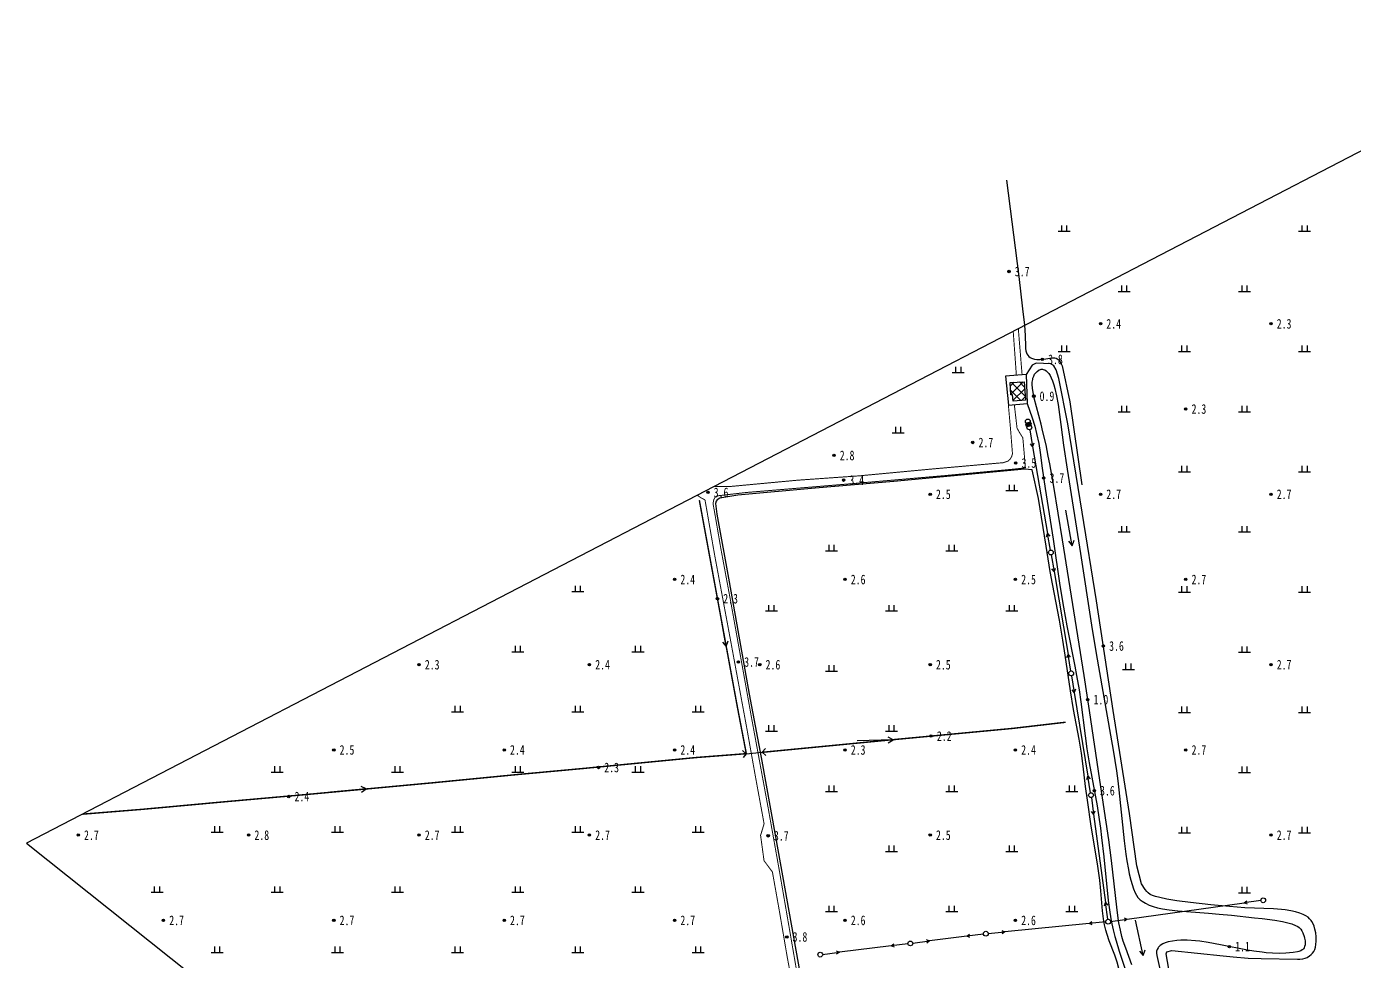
# Model space of a CAD drawing. Header units: metres. Extents: x 494039 to 619385, y 3351420 to 3402703.
# Drawn here: x 580158 to 580710, y 3397700 to 3398088 of the extents above; entities that cross this region are included whole.
import ezdxf
from ezdxf.enums import TextEntityAlignment as Align

# ---------------------------------------------------------------- set-up
doc = ezdxf.new("R2010")
doc.units = ezdxf.units.M
for name, pattern in [('2180', [0]), ('2450', [0]), ('4410a', [0]), ('8521', [0]), ('8522', [0])]:
    doc.linetypes.add(name, pattern=pattern)
for name, color, linetype in [('210100', 130, 'Continuous'), ('220200', 130, 'Continuous'), ('220900', 130, '2180'), ('261301', 141, 'Continuous'), ('310500', 8, 'Continuous'), ('380202', 8, '2450'), ('440100', 8, 'Continuous'), ('510301', 8, 'Continuous'), ('510402', 8, 'Continuous'), ('541200', 8, 'Continuous'), ('720100', 8, 'Continuous'), ('760201', 8, '8521'), ('760202', 8, '8522'), ('810302', 8, 'Continuous'), ('范围线', 8, 'Continuous')]:
    doc.layers.add(name, color=color, linetype=linetype)

# ---------------------------------------------------------------- blocks, each defined once
blk = doc.blocks.new('gc170')
at = {"linetype": 'Continuous'}
blk.add_circle((0, 0), 0.5, dxfattribs=at)
blk = doc.blocks.new('gu')
at = {"flags": 128}
for points in [[(3.75, 0), (-3.75, 0)], [(2.71, -0.6), (3.75, 0), (3.75, 0), (2.71, 0.6)]]:
    blk.add_lwpolyline(points, dxfattribs=at)
blk = doc.blocks.new('p_point')
for radius in [0.25, 0.2, 0.15, 0.1, 0.05]:
    blk.add_circle((0, 0), radius)
blk.add_point((0, 0))
blk = doc.blocks.new('vm')
at = {"linetype": 'Continuous'}
for p, q in [((1.25, 0), (-1.25, 0)), ((-0.5, 0), (-0.5, 1.3)), ((0.5, 1.3), (0.5, 0))]:
    blk.add_line(p, q, dxfattribs=at)
blk = doc.blocks.new('gc013b')
at = {"linetype": 'Continuous'}
blk.add_line((0.5, 0), (4, 0), dxfattribs=at)
at = {"linetype": 'Continuous', "flags": 128}
blk.add_lwpolyline([(3.39, 0.35), (4, 0), (3.39, -0.35)], dxfattribs=at)
blk = doc.blocks.new('1-3&1-4')
at = {"layer": '310500', "linetype": 'Continuous'}
h = blk.add_hatch(dxfattribs=at)
h.set_pattern_fill('ANSI37', color=8, scale=20, style=0)
h.set_pattern_definition([(45, (0, 0), (-1.767766953, 1.767766953), []), (135, (0, 0), (-1.767766953, -1.767766953), [])])
h.paths.add_polyline_path([(580573.5383, 3397932.9102), (580568.3971, 3397932.5949), (580568.2386, 3397935.1794), (580567.4754, 3397935.1326), (580567.1608, 3397940.2634), (580573.0651, 3397940.6255)])
at = {"layer": '210100', "color": 141, "linetype": 'Continuous', "flags": 128}
blk.add_lwpolyline([(580617.7856, 3397698.2683), (580615.2781, 3397705.0871), (580614.2621, 3397708.0401), (580613.6752, 3397710.0113), (580613.0243, 3397712.6871), (580612.4484, 3397715.6677), (580612.1382, 3397717.5783), (580611.5065, 3397722.2427), (580609.3927, 3397741.6385), (580608.2276, 3397750.1893), (580604.4582, 3397774.9333), (580600.1743, 3397803.8758), (580597.9205, 3397818.5199), (580588.9426, 3397874.8378), (580585.3292, 3397897.0245), (580583.673, 3397906.5116), (580583.0785, 3397909.6655), (580582.1129, 3397914.3817), (580580.8629, 3397919.7564), (580580.0424, 3397923.0286), (580577.2097, 3397933.8088), (580576.7317, 3397936.0674), (580576.4561, 3397937.9159), (580576.3682, 3397939.4222), (580576.4111, 3397940.4828), (580576.5718, 3397941.5737), (580576.6928, 3397942.0688), (580577.0029, 3397942.9512), (580577.3964, 3397943.7133), (580577.6375, 3397944.0758), (580578.4022, 3397944.9295), (580579.2366, 3397945.5173), (580579.7689, 3397945.7327), (580580.042, 3397945.7944), (580580.6767, 3397945.8009), (580580.9833, 3397945.7383), (580581.5845, 3397945.5062), (580582.1998, 3397945.1277), (580582.5074, 3397944.8841), (580583.3284, 3397944.0147), (580583.8271, 3397943.2644), (580584.3081, 3397942.2987), (580584.8177, 3397940.945), (580585.3411, 3397939.2712), (580585.755, 3397937.7596), (580586.459, 3397934.7139), (580587.1279, 3397931.133), (580587.4589, 3397929.0775), (580588.3221, 3397922.8876), (580589.4425, 3397914.2303), (580590.8882, 3397904.2849), (580596.4136, 3397869.1548), (580601.0953, 3397839.4626), (580603.0246, 3397827.5959), (580608.9262, 3397793.7519), (580610.0076, 3397787.4006), (580611.361, 3397778.9141), (580611.9618, 3397774.6554), (580612.416, 3397770.9785), (580614.6534, 3397749.7624), (580615.3398, 3397744.2511), (580615.7417, 3397741.5084), (580616.3735, 3397737.8726), (580616.7453, 3397736.067), (580617.3977, 3397733.3794), (580617.9126, 3397731.6053), (580618.5085, 3397729.849), (580619.1833, 3397728.1703), (580619.7197, 3397727.116), (580620.3527, 3397726.1963), (580621.2945, 3397725.252), (580622.1472, 3397724.6116), (580623.4524, 3397723.8311), (580625.0698, 3397723.0653), (580626.7372, 3397722.4462), (580628.4452, 3397721.9466), (580630.6252, 3397721.456), (580633.2908, 3397721.0172), (580636.9005, 3397720.607), (580649.6465, 3397719.6606), (580654.1624, 3397719.2761), (580659.2991, 3397718.8), (580668.8835, 3397717.8005), (580672.0656, 3397717.4235), (580677.2872, 3397716.7202), (580680.3976, 3397716.2021), (580682.6122, 3397715.7092), (580684.3795, 3397715.1939), (580685.883, 3397714.622), (580686.7827, 3397714.1487), (580687.4261, 3397713.6872), (580688.0991, 3397712.9919), (580688.5355, 3397712.3544), (580688.9663, 3397711.4984), (580689.4645, 3397710.0292), (580689.6313, 3397709.3336), (580689.8181, 3397708.152), (580689.8578, 3397707.5681), (580689.8175, 3397706.5621), (580689.6692, 3397705.8459), (580689.4473, 3397705.2976), (580689.1269, 3397704.8258), (580688.9091, 3397704.6069), (580688.6622, 3397704.4129), (580688.0931, 3397704.0913), (580687.2705, 3397703.7939), (580686.7351, 3397703.6595), (580684.8566, 3397703.3592), (580681.9041, 3397703.0693), (580679.1032, 3397702.9542), (580676.3626, 3397703.0054), (580673.6602, 3397703.215), (580671.9618, 3397703.4113), (580668.5451, 3397703.9138), (580665.9694, 3397704.3593), (580654.7343, 3397706.5411), (580649.5269, 3397707.4742), (580646.0507, 3397707.9821), (580644.3114, 3397708.1822), (580640.8302, 3397708.4295), (580638.2169, 3397708.4339), (580636.4732, 3397708.3217), (580634.7283, 3397708.0943), (580632.9818, 3397707.7273), (580631.6031, 3397707.3073), (580630.6453, 3397706.8936), (580629.6286, 3397706.2489), (580628.9104, 3397705.5386), (580628.6905, 3397705.2376), (580628.3603, 3397704.6337), (580628.1296, 3397703.871), (580628.0692, 3397703.0849), (580628.1567, 3397702.1321), (580632.3356, 3397683.5472)], dxfattribs=at)
at = {"layer": '220200', "color": 141, "linetype": 'Continuous', "const_width": 0.6, "flags": 128}
for points in [[(580457.4863, 3397785.9912), (580453.7949, 3397805.2546), (580437.9472, 3397891.365)], [(580464.1358, 3397786.5586), (580514.7629, 3397791.4581), (580568.198, 3397796.4886), (580590.3078, 3397799.0617)], [(580181.4675, 3397760.8412), (580206.5019, 3397762.869), (580240.5885, 3397765.9992), (580277.191, 3397769.2538), (580327.202, 3397773.8996), (580361.7839, 3397777.2707), (580389.607, 3397779.8298), (580436.5319, 3397784.3793), (580457.4863, 3397785.9912)]]:
    blk.add_lwpolyline(points, dxfattribs=at)
at = {"layer": '220900', "color": 141, "linetype": 'Continuous'}
for p, q in [((580464.1358, 3397786.5586), (580465.4247, 3397788.0879)), ((580457.4863, 3397785.9912), (580455.957, 3397787.2801)), ((580457.4863, 3397785.9912), (580456.1974, 3397784.4619)), ((580464.1358, 3397786.5586), (580465.6651, 3397785.2697))]:
    blk.add_line(p, q, dxfattribs=at)
at = {"layer": '220900', "color": 141, "linetype": '2180', "flags": 128}
blk.add_lwpolyline([(580457.4863, 3397785.9912), (580464.1358, 3397786.5586)], dxfattribs=at)
at = {"layer": '310500', "color": 8, "linetype": 'Continuous', "elevation": 8.0065, "flags": 128}
blk.add_lwpolyline([(580573.5383, 3397932.9102), (580568.3971, 3397932.5949), (580568.2386, 3397935.1794), (580567.4754, 3397935.1326), (580567.1608, 3397940.2634), (580573.0651, 3397940.6255)], close=True, dxfattribs=at)
at = {"layer": '380202', "color": 8, "linetype": '2450', "flags": 128}
blk.add_lwpolyline([(580573.8529, 3397943.6312), (580565.3355, 3397942.9606), (580566.4631, 3397930.913), (580574.3277, 3397931.6095)], dxfattribs=at)
at = {"layer": '440100', "color": 8, "linetype": '4410a', "const_width": 0.4, "elevation": 3.8819, "flags": 128}
blk.add_lwpolyline([(580568.4796, 3397961.508), (580569.7884, 3397943.3112)], dxfattribs=at)
at = {"layer": '440100', "color": 8, "linetype": 'Continuous', "const_width": 0.4, "elevation": 3.8819, "flags": 128}
blk.add_lwpolyline([(580570.6024, 3397962.6086), (580572.175, 3397943.4991)], dxfattribs=at)
at = {"layer": '440100', "color": 8, "linetype": 'Continuous', "const_width": 0.4, "flags": 128}
blk.add_lwpolyline([(580482.93, 3397673.5621), (580482.2485, 3397675.3436), (580480.6043, 3397683.0462), (580471.3167, 3397736.8092), (580466.591, 3397763.3314), (580459.613, 3397801.1636), (580450.9849, 3397849.2856), (580446.9238, 3397871.118), (580444.1277, 3397887.3288), (580443.6314, 3397889.926), (580444.0046, 3397891.7168), (580444.4074, 3397892.3927), (580445.2261, 3397893.1491), (580457.3601, 3397894.5558), (580501.2798, 3397898.2174), (580540.1778, 3397901.5916), (580569.3852, 3397904.335), (580573.5596, 3397904.8139), (580572.478, 3397917.2762), (580571.0635, 3397919.5591), (580570.0659, 3397921.3239), (580568.9293, 3397931.1314)], dxfattribs=at)
at = {"layer": '440100', "color": 8, "linetype": '4410a', "const_width": 0.4, "flags": 128}
for points in [[(580444.1708, 3397897.0535), (580450.395, 3397897.024), (580478.7354, 3397899.6695), (580504.2693, 3397901.4746), (580535.1579, 3397904.3675), (580564.4011, 3397906.9648), (580566.4099, 3397907.6592), (580567.0813, 3397908.2913), (580567.8455, 3397909.512), (580568.166, 3397910.675), (580567.3208, 3397921.4461), (580566.4631, 3397930.913)], [(580437.1315, 3397893.4036), (580438.6319, 3397892.3599), (580440.309, 3397891.479)], [(580440.309, 3397891.479), (580444.3001, 3397868.622), (580451.2784, 3397831.2409), (580457.6884, 3397796.5606), (580461.3544, 3397776.0398), (580464.8805, 3397756.826), (580463.4199, 3397752.0152), (580464.8579, 3397741.5005), (580468.3406, 3397736.8124), (580471.2488, 3397720.49), (580474.4984, 3397701.4576), (580476.8723, 3397688.7531), (580477.5661, 3397684.6006), (580477.9484, 3397681.3386), (580478.0272, 3397679.1706), (580477.9884, 3397678.4913), (580477.8308, 3397677.4512), (580477.5112, 3397676.4461), (580477.1259, 3397675.697), (580476.5155, 3397674.7988), (580475.2422, 3397673.2792), (580474.4889, 3397672.5474), (580473.187, 3397671.5815), (580472.0517, 3397670.9489), (580470.9378, 3397670.4062)]]:
    blk.add_lwpolyline(points, dxfattribs=at)
at = {"layer": '510402', "color": 8, "linetype": 'Continuous'}
for p, q in [((580575.9709, 3397923.4253), (580573.6446, 3397922.8348)), ((580573.6446, 3397922.8348), (580573.7776, 3397922.3108)), ((580573.7776, 3397922.3108), (580576.1039, 3397922.9013)), ((580576.1039, 3397922.9013), (580575.9709, 3397923.4253))]:
    blk.add_line(p, q, dxfattribs=at)
at = {"layer": '510402', "color": 8, "linetype": 'Continuous', "const_width": 2.4, "flags": 128}
blk.add_lwpolyline([(580575.1203, 3397921.8988), (580574.6282, 3397923.8373)], dxfattribs=at)
at = {"layer": '541200', "color": 8, "linetype": 'Continuous'}
for p, q in [((580576.5455, 3397913.753), (580582.7953, 3397877.4894)), ((580585.4791, 3397861.7161), (580591.2664, 3397827.2609)), ((580593.8776, 3397811.4755), (580599.5546, 3397776.6211)), ((580601.9165, 3397760.7979), (580606.901, 3397724.0657)), ((580615.9015, 3397717.2331), (580664.5348, 3397723.9515)), ((580600.015, 3397715.358), (580565.0356, 3397711.9291)), ((580517.7682, 3397706.1254), (580496.1762, 3397703.4386)), ((580549.1392, 3397710.1279), (580533.6416, 3397708.1341))]:
    blk.add_line(p, q, dxfattribs=at)
at = {"layer": '760201', "color": 8, "linetype": '8521', "flags": 128}
for points in [[(580565.7164, 3398024.3707), (580570.784, 3397984.2907), (580572.4063, 3397970.8746), (580573.1023, 3397964.0704), (580573.4061, 3397959.8925), (580573.5595, 3397955.3131), (580573.619, 3397954.4721), (580573.7784, 3397953.4338), (580573.8907, 3397952.9943), (580574.1665, 3397952.2678), (580574.4997, 3397951.6976), (580574.9574, 3397951.1679), (580575.5114, 3397950.718), (580576.0441, 3397950.3996), (580576.4664, 3397950.208), (580577.3437, 3397949.9435), (580578.2576, 3397949.813), (580579.5192, 3397949.8016), (580581.1418, 3397949.9689), (580584.5541, 3397950.5458), (580585.4703, 3397950.5929), (580585.8159, 3397950.5593), (580586.3243, 3397950.4315), (580587.0773, 3397950.0154), (580587.5873, 3397949.5276), (580587.9804, 3397948.9454), (580588.8119, 3397947.1685), (580592.079, 3397932.2782), (580597.0252, 3397897.8094)], [(580741.2209, 3397645.2964), (580737.9542, 3397645.292), (580734.56, 3397645.184), (580732.3382, 3397645.026), (580728.5959, 3397644.5996), (580723.6208, 3397643.8495), (580714.094, 3397642.2462), (580709.2419, 3397641.4924), (580690.852, 3397638.7996), (580685.1831, 3397637.8412), (580682.0596, 3397637.219), (580677.5298, 3397636.1487), (580671.7918, 3397634.7001), (580666.8679, 3397633.5899), (580663.5929, 3397633.0244), (580660.89, 3397632.7025), (580658.4961, 3397632.5661), (580656.4262, 3397632.605), (580654.6836, 3397632.7943), (580653.2634, 3397633.0927), (580652.4289, 3397633.3461), (580651.0298, 3397633.9331), (580650.4556, 3397634.236), (580649.3537, 3397634.9245), (580648.0785, 3397635.9057), (580645.81, 3397637.8637), (580643.0517, 3397645.6228), (580636.348, 3397678.1037), (580632.1041, 3397702.7493), (580632.412, 3397703.5741), (580634.4947, 3397704.1752), (580655.8353, 3397701.9301), (580659.9614, 3397701.5356), (580666.1406, 3397701.0376), (580671.5235, 3397700.7897), (580686.7182, 3397700.5012), (580687.6028, 3397700.5436), (580688.8979, 3397700.7105), (580689.8679, 3397700.9554), (580690.6652, 3397701.2678), (580691.7007, 3397701.8853), (580692.3598, 3397702.4359), (580692.9434, 3397703.0655), (580693.4684, 3397703.8194), (580693.859, 3397704.6193), (580694.1615, 3397705.5617), (580694.3633, 3397706.6493), (580694.4673, 3397708.0874), (580694.4332, 3397709.8597), (580694.2573, 3397711.5715), (580693.9699, 3397713.0568), (580693.6025, 3397714.3017), (580693.1888, 3397715.3092), (580692.6704, 3397716.2442), (580692.3672, 3397716.6789), (580691.744, 3397717.3906), (580691.0652, 3397717.9729), (580690.201, 3397718.5499), (580689.1003, 3397719.1282), (580687.7368, 3397719.6913), (580685.8745, 3397720.2655), (580683.9738, 3397720.6858), (580681.5588, 3397721.0547), (580680.0947, 3397721.2148), (580676.6495, 3397721.4689), (580664.7617, 3397721.9342), (580658.3824, 3397722.3966), (580650.647, 3397723.1466), (580642.2207, 3397724.0979), (580636.5831, 3397724.8509), (580632.3242, 3397725.5508), (580629.4573, 3397726.1349), (580627.5831, 3397726.6159), (580626.3943, 3397727.0421), (580625.4776, 3397727.4996), (580624.6569, 3397728.0808), (580624.0018, 3397728.7408), (580623.3641, 3397729.5696), (580621.7958, 3397731.8946), (580619.9486, 3397739.4124), (580616.8741, 3397761.0523), (580610.0335, 3397803.9063), (580603.0993, 3397849.576), (580597.2136, 3397886.4319), (580591.2582, 3397923.0652), (580587.4899, 3397941.9926), (580586.3704, 3397945.5009), (580585.4328, 3397947.1597), (580584.0521, 3397948.0748), (580578.0098, 3397948.2986), (580576.3649, 3397947.5388), (580573.8529, 3397943.6312)], [(580574.3277, 3397931.6095), (580576.3434, 3397925.6511), (580577.4262, 3397922.1053), (580578.2193, 3397919.0766), (580579.0858, 3397914.959), (580579.6929, 3397911.1621), (580580.5604, 3397904.702), (580581.787, 3397896.2476), (580585.074, 3397875.1678), (580587.9305, 3397855.8986), (580589.3398, 3397846.9181), (580590.7165, 3397839.1789), (580594.0602, 3397822.3209), (580594.8084, 3397818.4271), (580595.8481, 3397812.5733), (580596.6111, 3397807.5304), (580598.3979, 3397793.377), (580599.1486, 3397787.9902), (580600.1042, 3397782.1748), (580603.3328, 3397764.2441), (580604.226, 3397758.6092), (580604.73, 3397755.082), (580605.2589, 3397751.1078), (580606.2121, 3397743.1399), (580608.0319, 3397724.9743), (580608.6403, 3397720.1627), (580609.2355, 3397716.4476), (580609.982, 3397712.8186), (580610.7043, 3397709.9946), (580611.2393, 3397708.1238), (580612.5516, 3397703.9381), (580616.7618, 3397691.4272), (580618.0857, 3397687.0953), (580619.5561, 3397681.7832), (580620.3244, 3397678.8194), (580622.0607, 3397671.6829), (580622.8769, 3397668.1058), (580624.2703, 3397661.5366), (580625.1406, 3397656.9363), (580625.9872, 3397651.8171), (580626.6132, 3397647.2458), (580626.869, 3397644.9492), (580627.1597, 3397641.4851), (580627.3059, 3397637.9903), (580627.2812, 3397635.046), (580627.1377, 3397632.6634), (580627.0161, 3397631.461), (580626.7639, 3397629.827), (580626.6224, 3397629.2475), (580626.3197, 3397628.3851), (580625.9799, 3397627.7395), (580625.7524, 3397627.415), (580625.2439, 3397626.8667), (580624.6457, 3397626.3893), (580623.8407, 3397625.8989), (580622.7549, 3397625.3935), (580620.9539, 3397624.7778), (580619.5219, 3397624.434), (580618.5608, 3397624.2611), (580616.3839, 3397624.0011), (580615.168, 3397623.915), (580607.1977, 3397623.6344), (580603.873, 3397623.4585), (580586.808, 3397622.304), (580563.5251, 3397621.2848), (580561.0158, 3397620.155), (580559.7767, 3397618.9999), (580561.1346, 3397612.1311), (580562.8133, 3397608.9841), (580564.7065, 3397606.8061), (580565.9433, 3397606.0058), (580570.7854, 3397605.327), (580586.0611, 3397606.0975)]]:
    blk.add_lwpolyline(points, dxfattribs=at)
blk.add_lwpolyline([(580481.8034, 3397682.7536), (580493.6853, 3397679.8539), (580495.4355, 3397678.6858), (580496.1332, 3397677.2909), (580493.9515, 3397670.0374), (580494.746, 3397669.2275), (580513.2088, 3397663.7613), (580517.6438, 3397661.8865), (580521.3511, 3397660.1037), (580524.5546, 3397658.3635), (580528.2791, 3397656.2645), (580530.0313, 3397655.2423), (580532.6107, 3397653.6384), (580534.1807, 3397652.5668), (580535.9946, 3397651.2053), (580538.1871, 3397649.4012), (580540.3123, 3397647.5097), (580543.7874, 3397644.131), (580546.9686, 3397640.6775), (580550.4897, 3397636.492), (580552.5684, 3397633.7692), (580553.46, 3397632.4), (580554.1754, 3397631.1053), (580554.7966, 3397629.7108), (580555.1263, 3397628.7756), (580555.9036, 3397626.1675), (580556.2836, 3397625.3085), (580556.6033, 3397624.8201), (580556.9938, 3397624.4208), (580557.3845, 3397624.1699), (580557.6644, 3397624.0543), (580558.3582, 3397623.892), (580558.9161, 3397623.8266), (580561.8927, 3397623.6875), (580564.8404, 3397623.7381), (580566.6898, 3397623.8356), (580578.1607, 3397624.7479), (580601.1743, 3397626.4088), (580605.8502, 3397626.7023), (580614.7941, 3397627.1539), (580616.6029, 3397627.3782), (580618.0173, 3397627.6773), (580618.7097, 3397627.8796), (580619.8914, 3397628.3385), (580620.8418, 3397628.8496), (580621.5123, 3397629.3391), (580622.1556, 3397630.0016), (580622.5975, 3397630.6488), (580623.0943, 3397631.6823), (580623.4388, 3397632.764), (580623.6792, 3397634.0181), (580623.8122, 3397635.588), (580623.83, 3397636.6002), (580623.7798, 3397638.4886), (580623.6205, 3397641.34), (580623.2105, 3397646.3077), (580622.9335, 3397648.9616), (580622.3626, 3397653.4867), (580621.696, 3397657.61), (580620.8372, 3397661.7557), (580619.4463, 3397667.536), (580616.7473, 3397678.2655), (580613.9931, 3397690.2894), (580612.711, 3397695.5561), (580611.6574, 3397699.3517), (580610.7458, 3397702.164), (580608.4304, 3397708.1904), (580607.498, 3397710.8152), (580606.9738, 3397712.6046), (580606.4867, 3397714.7761), (580606.0633, 3397717.3449), (580605.6667, 3397720.684), (580604.9417, 3397728.9101), (580604.4501, 3397733.364), (580603.6114, 3397739.2498), (580600.7879, 3397756.8454), (580599.4529, 3397765.7138), (580598.5916, 3397772.4067), (580597.6099, 3397780.7517), (580596.8759, 3397786.1792), (580595.8762, 3397792.0158), (580593.5375, 3397804.3985), (580592.2966, 3397812.1323), (580590.1442, 3397826.9026), (580589.1687, 3397833.1406), (580587.6687, 3397841.5262), (580584.8167, 3397856.5951), (580583.8998, 3397861.685), (580582.1672, 3397872.2223), (580579.04, 3397892.0801), (580576.3899, 3397904.0135), (580573.3345, 3397904.2187), (580518.7783, 3397899.1754), (580486.0629, 3397896.3962), (580453.9016, 3397893.51), (580446.5395, 3397892.2145), (580445.3274, 3397891.5621), (580444.8978, 3397890.9923), (580444.6986, 3397889.9657), (580445.219, 3397885.5315), (580450.3436, 3397857.364), (580458.6958, 3397810.7811), (580463.625, 3397784.4063), (580469.5988, 3397751.3742), (580479.0238, 3397698.8794)], close=True, dxfattribs=at)
at = {"layer": '760202', "color": 8, "linetype": '8522', "flags": 128}
blk.add_lwpolyline([(580573.8529, 3397943.6312), (580574.3277, 3397931.6095)], dxfattribs=at)
at = {"layer": '范围线', "color": 8, "flags": 128}
blk.add_lwpolyline([(580974.9971, 3398172.2884), (580158.1729, 3397748.7629), (583102.2681, 3395406.1495), (589376.9328, 3392493.3034), (594318.9563, 3392016.403), (594002.9657, 3392059.9931), (593709.5027, 3392110.274), (593489.39, 3392154.2585), (593446.55, 3392164.1073), (593184.0367, 3392224.4585), (592856.0894, 3392311.9807), (592630.9821, 3392379.424), (592345.2786, 3392474.0542), (592112.8421, 3392558.6278), (591835.9381, 3392668.5492), (591571.4074, 3392783.2499), (591303.4331, 3392909.9936), (591275.2655, 3392923.316), (591065.2798, 3393031.2284), (591019.813, 3393054.5939), (590886.2864, 3393127.1825), (590776.1303, 3393189.2284), (589711.9005, 3393302.4152), (583546.9224, 3396125.8295)], close=True, dxfattribs=at)
at = {"layer": '261301', "color": 141, "linetype": 'Continuous', "xscale": 2, "yscale": 2}
for p, rotation in [((580591.6688, 3397879.8458, 1.3543), 279.8325871418941), ((580447.7947, 3397837.9539, 2.5119), 280.3998153590736), ((580511.038, 3397791.502, 2.7836), 1.793357898759477), ((580291.9785, 3397770.6275, 2.7456), 5.305589182911423), ((580620.9308, 3397709.4102, 1.3543), 282.7374831632073)]:
    blk.add_blockref('gu', p, dxfattribs=dict(at, rotation=rotation))
at = {"layer": '510301', "color": 8, "linetype": 'Continuous', "xscale": 2, "yscale": 2}
for p in [(580584.154, 3397869.6056, 3.937), (580592.5915, 3397819.3714, 3.8179), (580600.8407, 3397768.7252, 3.7732), (580672.4595, 3397725.0462, 3.8506), (580607.9768, 3397716.1384, 3.6616), (580557.0738, 3397711.1487, 3.5559), (580525.707, 3397707.1133, 3.4219), (580488.2374, 3397702.4507, 3.4219)]:
    blk.add_blockref('gc170', p, dxfattribs=at)
at = {"layer": '510402', "color": 8, "linetype": 'Continuous', "xscale": 2, "yscale": 2}
for p in [(580574.5617, 3397924.0993), (580575.1868, 3397921.6368)]:
    blk.add_blockref('gc170', p, dxfattribs=at)
at = {"layer": '541200', "color": 8, "linetype": 'Continuous', "xscale": 2, "yscale": 2}
for p in [(580575.1868, 3397921.6368), (580584.154, 3397869.6056), (580592.5915, 3397819.3714), (580600.8407, 3397768.7252), (580672.4595, 3397725.0462), (580607.9768, 3397716.1384), (580607.9768, 3397716.1384), (580557.0738, 3397711.1487), (580525.707, 3397707.1133), (580488.2374, 3397702.4507)]:
    blk.add_blockref('gc170', p, dxfattribs=at)
for p, rotation in [((580575.1868, 3397921.6368), 279.7784539222201), ((580584.154, 3397869.6056), 99.77845392222014), ((580584.154, 3397869.6056), 279.5345884862689), ((580592.5915, 3397819.3714), 99.53458848626894), ((580592.5915, 3397819.3714), 279.2510387558779), ((580600.8407, 3397768.7252), 99.25103875587794), ((580600.8407, 3397768.7252), 277.7279095020815), ((580607.9768, 3397716.1384), 97.7279095020815), ((580672.4595, 3397725.0462), 187.8652016313465), ((580607.9768, 3397716.1384), 185.5984583682672), ((580607.9768, 3397716.1384), 7.865201631346523), ((580557.0738, 3397711.1487), 187.3309451539264), ((580557.0738, 3397711.1487), 5.598458368267247), ((580525.707, 3397707.1133), 187.0932459471806), ((580525.707, 3397707.1133), 7.330945153926463), ((580488.2374, 3397702.4507), 7.093245947180566)]:
    blk.add_blockref('gc013b', p, dxfattribs=dict(at, rotation=rotation))
at = {"layer": '720100', "color": 8, "linetype": 'Continuous', "xscale": 2, "yscale": 2, "zscale": 2}
for p in [(580566.7499, 3397986.4305, 3.7421), (580604.807, 3397964.6991, 2.3678), (580675.6617, 3397964.6992, 2.3442), (580580.5846, 3397949.9184, 3.7979), (580577.0479, 3397934.6105, 0.9338), (580640.2343, 3397929.2718, 2.2935), (580551.6478, 3397915.363, 2.7053), (580493.9358, 3397909.986, 2.8221), (580569.5258, 3397906.8301, 3.4735), (580497.9252, 3397899.6998, 3.3606), (580581.1775, 3397900.5799, 3.6862), (580441.5205, 3397894.5849, 3.5506), (580533.952, 3397893.8442, 2.4952), (580604.8068, 3397893.8443, 2.698), (580675.6616, 3397893.8444, 2.716), (580427.6698, 3397858.4165, 2.438), (580498.5246, 3397858.4167, 2.5673), (580569.3793, 3397858.4168, 2.5435), (580640.2341, 3397858.417, 2.6506), (580445.4936, 3397850.44, 2.2857), (580605.9571, 3397830.7541, 3.6036), (580321.3875, 3397822.9889, 2.2987), (580392.2423, 3397822.9891, 2.4253), (580454.2052, 3397824.1094, 3.7469), (580463.0971, 3397822.9892, 2.6387), (580533.9519, 3397822.9894, 2.4879), (580675.6615, 3397822.9896, 2.6596), (580599.4788, 3397808.479, 0.9889), (580534.3415, 3397793.3013, 2.2), (580285.9601, 3397787.5615, 2.4602), (580356.8148, 3397787.5616, 2.4094), (580427.6696, 3397787.5618, 2.3989), (580498.5244, 3397787.5619, 2.311), (580569.3792, 3397787.562, 2.3929), (580640.234, 3397787.5622, 2.7248), (580396.0255, 3397780.2577, 2.3437), (580267.2062, 3397768.1777, 2.4107), (580602.1735, 3397770.6181, 3.6185), (580179.6778, 3397752.1339, 2.7426), (580250.5326, 3397752.134, 2.8441), (580321.3874, 3397752.1342, 2.6884), (580392.2422, 3397752.1343, 2.6574), (580466.5729, 3397751.8503, 3.7022), (580533.9517, 3397752.1346, 2.543), (580675.6613, 3397752.1349, 2.744), (580215.1051, 3397716.7066, 2.7186), (580285.9599, 3397716.7067, 2.7437), (580356.8147, 3397716.7068, 2.7294), (580427.6695, 3397716.707, 2.6635), (580498.5243, 3397716.7071, 2.6034), (580569.3791, 3397716.7073, 2.5507), (580474.3325, 3397709.8294, 3.8209), (580658.3564, 3397705.7996, 1.105)]:
    blk.add_blockref('p_point', p, dxfattribs=at)
at = {"layer": '810302', "color": 8, "linetype": 'Continuous', "xscale": 2, "yscale": 2}
for p in [(580589.6552, 3398003.0088), (580689.6552, 3398003.0088), (580614.6552, 3397978.0088), (580664.6552, 3397978.0088), (580589.6552, 3397953.0088), (580639.6552, 3397953.0088), (580689.6552, 3397953.0088), (580545.642, 3397944.2527), (580614.6552, 3397928.0088), (580664.6552, 3397928.0088), (580520.642, 3397919.2527), (580639.6552, 3397903.0088), (580689.6552, 3397903.0088), (580567.9008, 3397895.1951), (580614.6552, 3397878.0088), (580664.6552, 3397878.0088), (580492.9008, 3397870.1951), (580542.9008, 3397870.1951), (580387.4422, 3397853.2232), (580639.6552, 3397853.0088), (580689.6552, 3397853.0088), (580467.9008, 3397845.1951), (580517.9008, 3397845.1951), (580567.9008, 3397845.1951), (580362.4422, 3397828.2232), (580412.4422, 3397828.2232), (580664.6552, 3397828.0088), (580492.9008, 3397820.1951), (580616.376, 3397820.8566), (580337.4422, 3397803.2232), (580387.4422, 3397803.2232), (580437.4422, 3397803.2232), (580639.6552, 3397803.0088), (580689.6552, 3397803.0088), (580467.9008, 3397795.1951), (580517.9008, 3397795.1951), (580262.4422, 3397778.2232), (580312.4422, 3397778.2232), (580362.4422, 3397778.2232), (580412.4422, 3397778.2232), (580664.6552, 3397778.0088), (580492.9008, 3397770.1951), (580542.9008, 3397770.1951), (580592.9008, 3397770.1951), (580237.4422, 3397753.2232), (580287.4422, 3397753.2232), (580337.4422, 3397753.2232), (580387.4422, 3397753.2232), (580437.4422, 3397753.2232), (580639.6552, 3397753.0088), (580689.6552, 3397753.0088), (580517.9008, 3397745.1951), (580567.9008, 3397745.1951), (580212.4422, 3397728.2232), (580262.4422, 3397728.2232), (580312.4422, 3397728.2232), (580362.4422, 3397728.2232), (580412.4422, 3397728.2232), (580664.6552, 3397728.0088), (580492.9008, 3397720.1951), (580542.9008, 3397720.1951), (580592.9008, 3397720.1951), (580237.4422, 3397703.2232), (580287.4422, 3397703.2232), (580337.4422, 3397703.2232), (580387.4422, 3397703.2232), (580437.4422, 3397703.2232)]:
    blk.add_blockref('vm', p, dxfattribs=at)
at = {"layer": '720100', "color": 8, "width": 0.75}
for s, p in [('3.7', (580569.1499, 3397986.4305, 3.7421)), ('2.4', (580607.207, 3397964.6991, 2.3678)), ('2.3', (580678.0617, 3397964.6992, 2.3442)), ('3.8', (580582.9846, 3397949.9184, 3.7979)), ('0.9', (580579.4479, 3397934.6105, 0.9338)), ('2.3', (580642.6343, 3397929.2718, 2.2935)), ('2.7', (580554.0478, 3397915.363, 2.7053)), ('2.8', (580496.3358, 3397909.986, 2.8221)), ('3.5', (580571.9258, 3397906.8301, 3.4735)), ('3.4', (580500.3252, 3397899.6998, 3.3606)), ('3.7', (580583.5775, 3397900.5799, 3.6862)), ('3.6', (580443.9205, 3397894.5849, 3.5506)), ('2.5', (580536.352, 3397893.8442, 2.4952)), ('2.7', (580607.2068, 3397893.8443, 2.698)), ('2.7', (580678.0616, 3397893.8444, 2.716)), ('2.4', (580430.0698, 3397858.4165, 2.438)), ('2.6', (580500.9246, 3397858.4167, 2.5673)), ('2.5', (580571.7793, 3397858.4168, 2.5435)), ('2.7', (580642.6341, 3397858.417, 2.6506)), ('2.3', (580447.8936, 3397850.44, 2.2857)), ('3.6', (580608.3571, 3397830.7541, 3.6036)), ('2.3', (580323.7875, 3397822.9889, 2.2987)), ('2.4', (580394.6423, 3397822.9891, 2.4253)), ('3.7', (580456.6052, 3397824.1094, 3.7469)), ('2.6', (580465.4971, 3397822.9892, 2.6387)), ('2.5', (580536.3519, 3397822.9894, 2.4879)), ('2.7', (580678.0615, 3397822.9896, 2.6596)), ('1.0', (580601.8788, 3397808.479, 0.9889)), ('2.2', (580536.7415, 3397793.3013, 2.2)), ('2.5', (580288.3601, 3397787.5615, 2.4602)), ('2.4', (580359.2148, 3397787.5616, 2.4094)), ('2.4', (580430.0696, 3397787.5618, 2.3989)), ('2.3', (580500.9244, 3397787.5619, 2.311)), ('2.4', (580571.7792, 3397787.562, 2.3929)), ('2.7', (580642.634, 3397787.5622, 2.7248)), ('2.3', (580398.4255, 3397780.2577, 2.3437)), ('3.6', (580604.5735, 3397770.6181, 3.6185)), ('2.4', (580269.6062, 3397768.1777, 2.4107)), ('2.7', (580182.0778, 3397752.1339, 2.7426)), ('2.8', (580252.9326, 3397752.134, 2.8441)), ('2.7', (580323.7874, 3397752.1342, 2.6884)), ('2.7', (580394.6422, 3397752.1343, 2.6574)), ('3.7', (580468.9729, 3397751.8503, 3.7022)), ('2.5', (580536.3517, 3397752.1346, 2.543)), ('2.7', (580678.0613, 3397752.1349, 2.744)), ('2.7', (580217.5051, 3397716.7066, 2.7186)), ('2.7', (580288.3599, 3397716.7067, 2.7437)), ('2.7', (580359.2147, 3397716.7068, 2.7294)), ('2.7', (580430.0695, 3397716.707, 2.6635)), ('2.6', (580500.9243, 3397716.7071, 2.6034)), ('2.6', (580571.7791, 3397716.7073, 2.5507)), ('3.8', (580476.7325, 3397709.8294, 3.8209)), ('1.1', (580660.7564, 3397705.7996, 1.105))]:
    blk.add_text(s, height=4, dxfattribs=at).set_placement(p, align=Align.MIDDLE_LEFT)

msp = doc.modelspace()

# ---------------------------------------------------------------- block references
msp.add_blockref('1-3&1-4', (0, 0))

doc.saveas('drawing.dxf')
